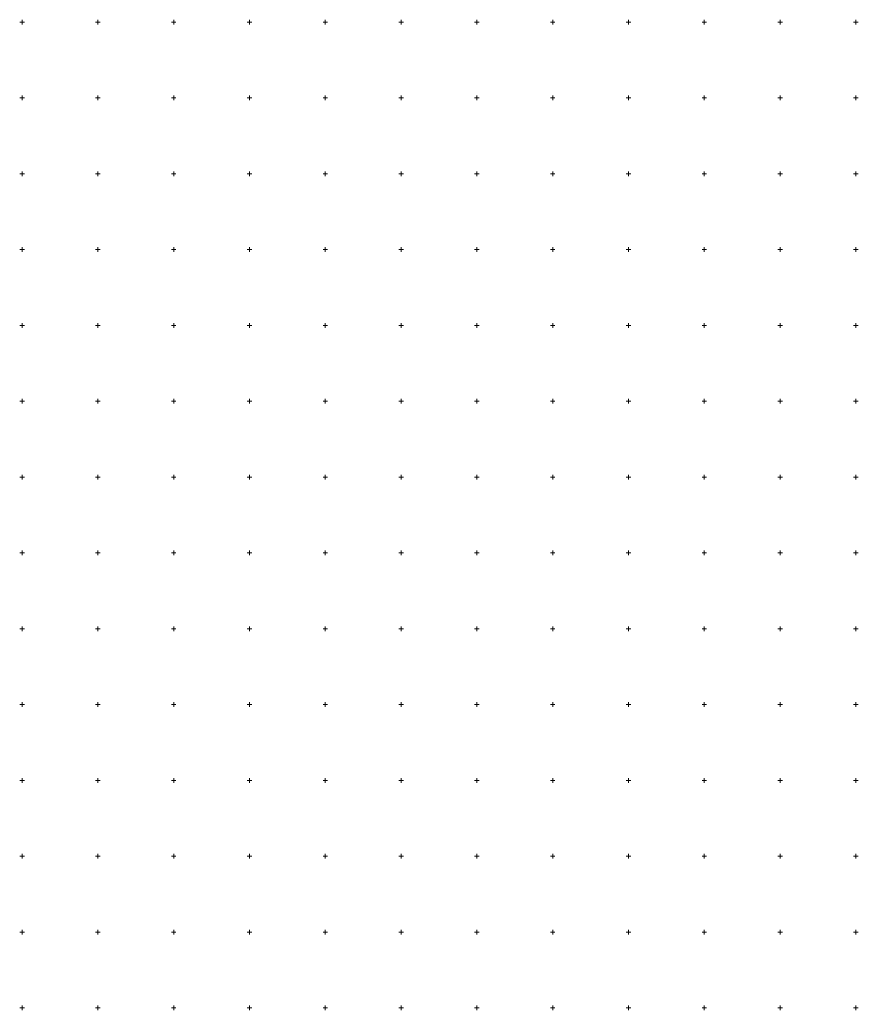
# Model space of a CAD drawing. Header units: metres. Extents: x 629572 to 645168, y 4785785 to 4790166.
# Drawn here: x 640797 to 641903, y 4787397 to 4788703 of the extents above; entities that cross this region are included whole.
import ezdxf

# ---------------------------------------------------------------- set-up
doc = ezdxf.new("R2010")
doc.units = ezdxf.units.M
doc.layers.get('0').update_dxf_attribs({"linetype": 'CONTINUOUS'})
doc.layers.add('Сетка координатная', color=7, linetype='CONTINUOUS')

# ---------------------------------------------------------------- blocks, each defined once
blk = doc.blocks.new('Крест')
at = {"color": 0, "linetype": 'Continuous', "lineweight": 0, "flags": 128}
for points in [[(-1, 0), (1, 0)], [(0, -1), (0, 1)]]:
    blk.add_lwpolyline(points, dxfattribs=at)

msp = doc.modelspace()

# ---------------------------------------------------------------- block references
at = {"layer": 'Сетка координатная', "color": 136, "linetype": 'Continuous', "true_color": 0x008080, "xscale": 3, "yscale": 3}
for p in [(640800, 4788700), (640900, 4788700), (641000, 4788700), (641100, 4788700), (641200, 4788700), (641300, 4788700), (641400, 4788700), (641500, 4788700), (641600, 4788700), (641700, 4788700), (641800, 4788700), (641900, 4788700), (640800, 4788600), (640900, 4788600), (641000, 4788600), (641100, 4788600), (641200, 4788600), (641300, 4788600), (641400, 4788600), (641500, 4788600), (641600, 4788600), (641700, 4788600), (641800, 4788600), (641900, 4788600), (640800, 4788500), (640900, 4788500), (641000, 4788500), (641100, 4788500), (641200, 4788500), (641300, 4788500), (641400, 4788500), (641500, 4788500), (641600, 4788500), (641700, 4788500), (641800, 4788500), (641900, 4788500), (640800, 4788400), (640900, 4788400), (641000, 4788400), (641100, 4788400), (641200, 4788400), (641300, 4788400), (641400, 4788400), (641500, 4788400), (641600, 4788400), (641700, 4788400), (641800, 4788400), (641900, 4788400), (640800, 4788300), (640900, 4788300), (641000, 4788300), (641100, 4788300), (641200, 4788300), (641300, 4788300), (641400, 4788300), (641500, 4788300), (641600, 4788300), (641700, 4788300), (641800, 4788300), (641900, 4788300), (640800, 4788200), (640900, 4788200), (641000, 4788200), (641100, 4788200), (641200, 4788200), (641300, 4788200), (641400, 4788200), (641500, 4788200), (641600, 4788200), (641700, 4788200), (641800, 4788200), (641900, 4788200), (640800, 4788100), (640900, 4788100), (641000, 4788100), (641100, 4788100), (641200, 4788100), (641300, 4788100), (641400, 4788100), (641500, 4788100), (641600, 4788100), (641700, 4788100), (641800, 4788100), (641900, 4788100), (640800, 4788000), (640900, 4788000), (641000, 4788000), (641100, 4788000), (641200, 4788000), (641300, 4788000), (641400, 4788000), (641500, 4788000), (641600, 4788000), (641700, 4788000), (641800, 4788000), (641900, 4788000), (640800, 4787900), (640900, 4787900), (641000, 4787900), (641100, 4787900), (641200, 4787900), (641300, 4787900), (641400, 4787900), (641500, 4787900), (641600, 4787900), (641700, 4787900), (641800, 4787900), (641900, 4787900), (640800, 4787800), (640900, 4787800), (641000, 4787800), (641100, 4787800), (641200, 4787800), (641300, 4787800), (641400, 4787800), (641500, 4787800), (641600, 4787800), (641700, 4787800), (641800, 4787800), (641900, 4787800), (640800, 4787700), (640900, 4787700), (641000, 4787700), (641100, 4787700), (641200, 4787700), (641300, 4787700), (641400, 4787700), (641500, 4787700), (641600, 4787700), (641700, 4787700), (641800, 4787700), (641900, 4787700), (640800, 4787600), (640900, 4787600), (641000, 4787600), (641100, 4787600), (641200, 4787600), (641300, 4787600), (641400, 4787600), (641500, 4787600), (641600, 4787600), (641700, 4787600), (641800, 4787600), (641900, 4787600), (640800, 4787500), (640900, 4787500), (641000, 4787500), (641100, 4787500), (641200, 4787500), (641300, 4787500), (641400, 4787500), (641500, 4787500), (641600, 4787500), (641700, 4787500), (641800, 4787500), (641900, 4787500), (640800, 4787400), (640900, 4787400), (641000, 4787400), (641100, 4787400), (641200, 4787400), (641300, 4787400), (641400, 4787400), (641500, 4787400), (641600, 4787400), (641700, 4787400), (641800, 4787400), (641900, 4787400)]:
    msp.add_blockref('Крест', p, dxfattribs=at)

doc.saveas('drawing.dxf')
